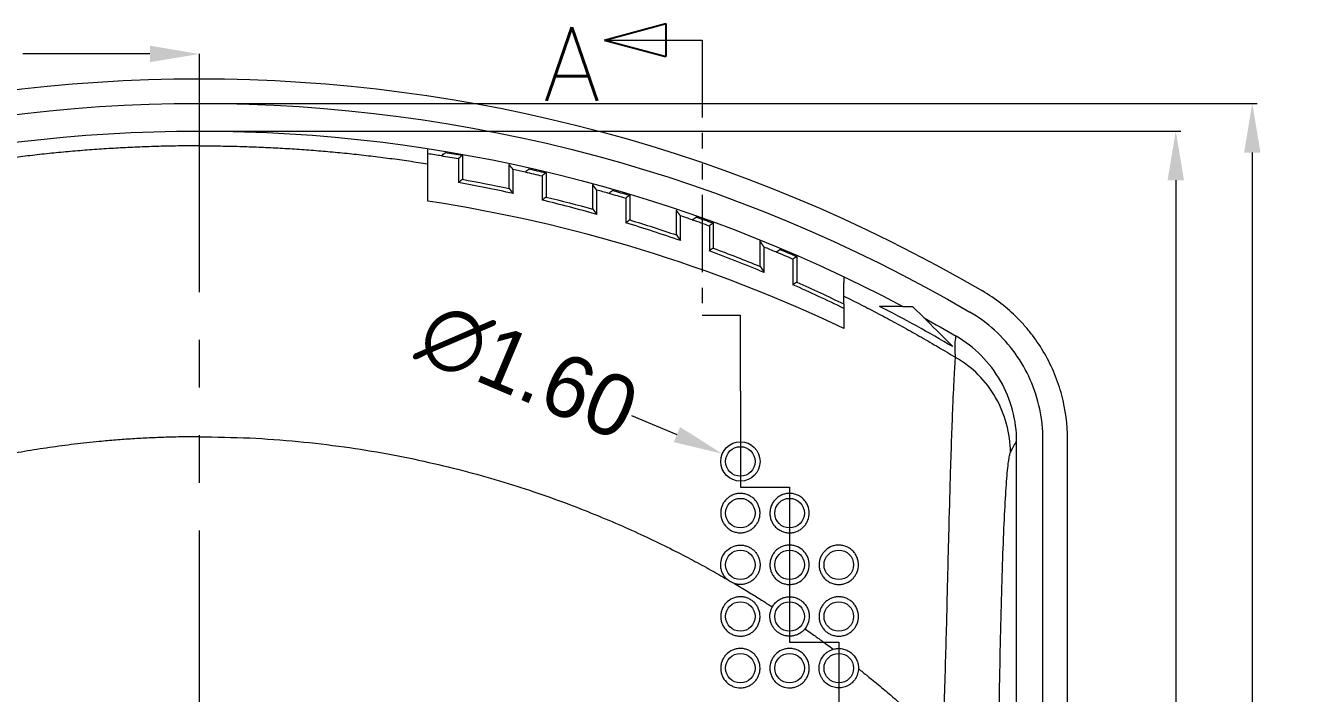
# Model space of a CAD drawing. Extents: x -222 to 335, y 201 to 414.
# Drawn here: x 124.4 to 175.9, y 342 to 369.2 of the extents above; entities that cross this region are included whole.
import ezdxf

# ---------------------------------------------------------------- set-up
doc = ezdxf.new("R2010")
doc.units = 0
doc.header["$MEASUREMENT"] = 0
doc.linetypes.add('PHANTOM', pattern=[2.5, 1.25, -0.25, 0.25, -0.25, 0.25, -0.25])
doc.layers.add('10', color=7, linetype='Continuous')
doc.layers.add('TOP', color=7, linetype='Continuous')
doc.styles.add('blockfont', font='simplex.shx', dxfattribs={"bigfont": 'bigfont'})
doc.dimstyles.get("Standard").update_dxf_attribs({"dimtxt": 0.18, "dimasz": 0.18, "dimexe": 0.18, "dimexo": 0.0625, "dimgap": 0.09, "dimtad": 0, "dimtih": 1, "dimtoh": 1, "dimdec": 4, "dimzin": 0, "dimdsep": 46, "dimtxsty": 'Standard', "dimcen": 0.09, "dimadec": 0, "dimazin": 0, "dimtfac": 1, "dimtdec": 4, "dimtofl": 0, "dimtmove": 0, "dimatfit": 3, "dimfxl": 0, "dimtolj": 1, "dimtzin": 0, "dimarcsym": 0})

# ---------------------------------------------------------------- blocks, each defined once
blk = doc.blocks.new('ASSORTED_DRAFT2')
at = {"color": 13}
for p, q in [((143.866, 374.998, 143.866), (146.366, 375.668)), ((146.366, 375.668), (146.366, 374.329)), ((143.866, 374.998, 143.866), (146.366, 374.329))]:
    blk.add_line(p, q, dxfattribs=at)
blk = doc.blocks.new('*D33')
at = {"color": 4, "linetype": 'Continuous', "lineweight": 9}
for p, q in [((106.673, 354.148), (106.673, 368.205)), ((108.673, 368.005), (113.848, 368.005)), ((129.423, 368.005), (124.248, 368.005))]:
    blk.add_line(p, q, dxfattribs=at)
for points in [[(108.673, 368.339), (108.673, 367.672), (106.673, 368.005)], [(129.423, 368.339), (129.423, 367.672), (131.423, 368.005)]]:
    blk.add_solid(points, dxfattribs=at)
at = {"layer": 'Defpoints', "color": 0, "linetype": 'Continuous', "lineweight": 9}
for p in [(131.423, 368.005), (131.423, 368.005), (106.673, 353.948)]:
    blk.add_point(p, dxfattribs=at)
at = {"color": 3, "linetype": 'Continuous', "lineweight": 9, "insert": (119.048, 368.005), "char_height": 2.5, "attachment_point": 5}
blk.add_mtext('\\A1;24.75', dxfattribs=at)
blk = doc.blocks.new('*D41')
at = {"color": 4, "linetype": 'Continuous', "lineweight": 9}
blk.add_line((149.002, 353.317), (150.844, 352.539), dxfattribs=at)
blk.add_solid([(150.974, 352.846), (150.714, 352.232), (152.686, 351.76)], dxfattribs=at)
at = {"layer": 'Defpoints', "color": 0, "linetype": 'Continuous', "lineweight": 9}
for p in [(152.686, 351.76), (154.16, 351.137)]:
    blk.add_point(p, dxfattribs=at)
at = {"color": 3, "linetype": 'Continuous', "lineweight": 9, "insert": (144.788, 355.099), "char_height": 2.5, "attachment_point": 5, "rotation": 337.0855}
blk.add_mtext('\\A1;∅1.60', dxfattribs=at)
blk = doc.blocks.new('*D44')
at = {"color": 4, "linetype": 'Continuous', "lineweight": 9}
for p, q in [((131.623, 364.874), (171.322, 364.874)), ((171.122, 362.874), (171.122, 315.074)), ((171.122, 256.457), (171.122, 304.257)), ((131.623, 254.457), (171.322, 254.457))]:
    blk.add_line(p, q, dxfattribs=at)
for points in [[(170.788, 362.874), (171.455, 362.874), (171.122, 364.874)], [(170.788, 256.457), (171.455, 256.457), (171.122, 254.457)]]:
    blk.add_solid(points, dxfattribs=at)
at = {"layer": 'Defpoints', "color": 0, "linetype": 'Continuous', "lineweight": 9}
for p in [(131.423, 364.874), (131.423, 254.457), (171.122, 254.457)]:
    blk.add_point(p, dxfattribs=at)
at = {"color": 3, "linetype": 'Continuous', "lineweight": 9, "insert": (171.122, 309.666), "char_height": 2.5, "attachment_point": 5, "rotation": 90}
blk.add_mtext('\\A1;110.42', dxfattribs=at)
blk = doc.blocks.new('*D45')
at = {"color": 4, "linetype": 'Continuous', "lineweight": 9}
for p, q in [((131.623, 365.998), (174.433, 365.998)), ((174.233, 363.998), (174.233, 315.107)), ((174.233, 255.398), (174.233, 304.29)), ((131.623, 253.398), (174.433, 253.398))]:
    blk.add_line(p, q, dxfattribs=at)
for points in [[(173.9, 363.998), (174.567, 363.998), (174.233, 365.998)], [(173.9, 255.398), (174.567, 255.398), (174.233, 253.398)]]:
    blk.add_solid(points, dxfattribs=at)
at = {"layer": 'Defpoints', "color": 0, "linetype": 'Continuous', "lineweight": 9}
for p in [(131.423, 365.998), (174.233, 365.998), (131.423, 253.398)]:
    blk.add_point(p, dxfattribs=at)
at = {"color": 3, "linetype": 'Continuous', "lineweight": 9, "insert": (174.233, 309.698), "char_height": 2.5, "attachment_point": 5, "rotation": 90}
blk.add_mtext('\\A1;112.60', dxfattribs=at)

msp = doc.modelspace()

# ---------------------------------------------------------------- linework, layer by layer
at = {"color": 7, "linetype": 'Continuous', "lineweight": 9}
msp.add_circle((153.423, 351.448), 0.8, dxfattribs=at)
at = {"layer": '10', "color": 1, "linetype": 'Continuous', "lineweight": 9}
for p, q in [((147.895, 368.567), (151.866, 368.567)), ((151.866, 357.389), (153.416, 357.389)), ((153.416, 357.389), (153.416, 354.31)), ((153.416, 354.31), (153.423, 354.31)), ((153.423, 354.31), (153.423, 350.398)), ((153.423, 350.398), (155.423, 350.398)), ((155.423, 350.398), (155.423, 344.098)), ((155.423, 344.098), (157.423, 344.098)), ((157.423, 344.098), (157.423, 337.349))]:
    msp.add_line(p, q, dxfattribs=at)
at = {"layer": '10', "color": 1, "linetype": 'PHANTOM', "lineweight": 9, "ltscale": 2.51562}
msp.add_line((151.866, 368.567), (151.866, 357.389), dxfattribs=at)
at = {"layer": '10', "color": 1, "linetype": 'PHANTOM', "lineweight": 9, "ltscale": 7.743802}
msp.add_line((131.423, 368.005), (131.423, 250.643), dxfattribs=at)
at = {"layer": '10', "color": 7, "linetype": 'Continuous', "lineweight": 9}
for p, q in [((141.961, 363.751), (141.961, 362.776)), ((142.123, 363.887), (142.123, 362.912)), ((144.023, 362.535), (144.023, 363.517)), ((144.185, 362.334), (144.185, 363.309)), ((145.361, 363.051), (145.361, 362.065)), ((145.523, 363.18), (145.523, 362.193)), ((147.423, 361.7), (147.423, 362.695)), ((147.585, 361.486), (147.585, 362.475)), ((148.923, 362.266), (148.923, 361.264)), ((148.761, 362.146), (148.761, 361.143)), ((150.823, 360.649), (150.823, 361.663)), ((150.985, 360.422), (150.985, 361.429)), ((152.161, 361.023), (152.161, 360.001)), ((152.323, 361.137), (152.323, 360.114)), ((154.223, 359.371), (154.223, 360.407)), ((154.385, 359.128), (154.385, 360.158)), ((155.561, 359.672), (155.561, 358.624)), ((155.723, 359.778), (155.723, 358.73)), ((157.623, 357.848), (157.623, 358.722)), ((160.025, 357.748), (160.423, 357.748)), ((160.423, 357.748), (160.894, 357.278)), ((164.653, 263.517), (164.653, 352.254)), ((165.723, 263.433), (165.723, 352.337)), ((166.723, 263.433), (166.723, 352.337))]:
    msp.add_line(p, q, dxfattribs=at)
for centre in [(153.423, 351.448), (153.423, 349.348), (155.423, 349.348), (153.423, 347.248), (155.423, 347.248), (157.423, 347.248), (153.423, 345.148), (155.423, 345.148), (157.423, 345.148), (153.423, 343.048), (155.423, 343.048), (157.423, 343.048)]:
    msp.add_circle(centre, 0.6, dxfattribs=at)
at = {"layer": '10', "color": 7, "linetype": 'Continuous', "lineweight": 9, "extrusion": (0, 0, -1)}
for radius, start, end in [(63.089, 59.69396, 120.30604), (62.089, 59.69396, 120.30604), (60.965, 62.02081, 117.97919), (60.763, 99.32574, 99.98695), (60.763, 102.59175, 103.26054), (59.965, 100.27875, 102.12952), (59.965, 103.59969, 105.47524), (60.763, 105.89995, 106.57887), (59.965, 106.96794, 108.87604), (60.763, 109.26355, 109.95552), (59.965, 110.39781, 112.34739), (60.763, 112.69773, 113.40613), (59.965, 113.90591, 115.9076), (60.965, 118.9078, 120.31835)]:
    msp.add_arc((-131.423, 303.909), radius, start, end, dxfattribs=at)
at = {"layer": '10', "color": 7, "linetype": 'Continuous', "lineweight": 9}
for radius, start, end in [(60.756, 80.67426, 81.19499), (60.909, 79.89177, 80.55047), (60.756, 77.40825, 77.87412), (60.909, 76.62505, 77.29099), (59.803, 77.6779, 79.85109), (60.756, 74.10005, 74.57231), (60.909, 73.31337, 73.98909), (59.803, 74.32022, 76.52266), (59.803, 70.90628, 73.14718), (60.756, 70.73645, 71.21705), (60.909, 69.9432, 70.63158), (60.756, 67.30227, 67.7935), (59.803, 67.42032, 69.71025), (60.909, 66.49894, 67.20334), (59.803, 64.01684, 66.19523), (60.529, 59.59215, 62.80857)]:
    msp.add_arc((131.423, 303.909), radius, start, end, dxfattribs=at)
for points, knots in [([(131.423, 364.273), (131.294, 364.272), (131.036, 364.272), (130.65, 364.268), (130.263, 364.262), (129.876, 364.253), (129.488, 364.241), (129.101, 364.227), (128.713, 364.211), (128.326, 364.192), (127.938, 364.17), (127.55, 364.146), (127.162, 364.12), (126.774, 364.09), (126.386, 364.059), (125.998, 364.024), (125.611, 363.987), (125.223, 363.948), (124.835, 363.906), (124.447, 363.861), (124.059, 363.814), (123.672, 363.764), (123.284, 363.712), (122.897, 363.657), (122.51, 363.599), (122.252, 363.559), (122.123, 363.538)], [0, 0, 0, 0, 0.041386, 0.082798, 0.124234, 0.165694, 0.20718, 0.24869, 0.290224, 0.331783, 0.373367, 0.414974, 0.456606, 0.498262, 0.539943, 0.581647, 0.623376, 0.665128, 0.706904, 0.748704, 0.790528, 0.832375, 0.874246, 0.91614, 0.958058, 1, 1, 1, 1]), ([(131.423, 364.273), (131.552, 364.272), (131.81, 364.272), (132.197, 364.268), (132.584, 364.262), (132.972, 364.253), (133.359, 364.241), (133.747, 364.227), (134.135, 364.211), (134.523, 364.192), (134.911, 364.17), (135.298, 364.146), (135.686, 364.119), (136.074, 364.09), (136.462, 364.058), (136.85, 364.024), (137.238, 363.987), (137.626, 363.948), (138.013, 363.906), (138.401, 363.861), (138.788, 363.814), (139.176, 363.764), (139.563, 363.712), (139.95, 363.657), (140.337, 363.599), (140.594, 363.559), (140.723, 363.538)], [0, 0, 0, 0, 0.041432, 0.082884, 0.124356, 0.165849, 0.207362, 0.248896, 0.29045, 0.332024, 0.373619, 0.415234, 0.45687, 0.498526, 0.540203, 0.5819, 0.623617, 0.665356, 0.707114, 0.748893, 0.790693, 0.832513, 0.874354, 0.916216, 0.958098, 1, 1, 1, 1]), ([(140.723, 363.538), (140.723, 363.562), (140.723, 363.609), (140.723, 363.676), (140.723, 363.74), (140.723, 363.802), (140.723, 363.861), (140.723, 363.918), (140.723, 363.972), (140.723, 364.023), (140.723, 364.072), (140.723, 364.118), (140.723, 364.146), (140.723, 364.161)], [0, 0, 0, 0, 0.090144, 0.18044, 0.27089, 0.361492, 0.452248, 0.543157, 0.634219, 0.725434, 0.816803, 0.908325, 1, 1, 1, 1]), ([(157.623, 358.957), (157.623, 358.943), (157.623, 358.916), (157.623, 358.871), (157.623, 358.824), (157.623, 358.775), (157.623, 358.74), (157.623, 358.722)], [0, 0, 0, 0, 0.200542, 0.400813, 0.600812, 0.800541, 1, 1, 1, 1]), ([(157.623, 358.169), (157.741, 358.111), (157.977, 357.994), (158.329, 357.816), (158.681, 357.635), (159.033, 357.452), (159.384, 357.266), (159.734, 357.077), (160.084, 356.885), (160.433, 356.691), (160.782, 356.494), (161.13, 356.294), (161.477, 356.091), (161.824, 355.886), (162.054, 355.747), (162.17, 355.678)], [0, 0, 0, 0, 0.075976, 0.15211, 0.228402, 0.304852, 0.381459, 0.458225, 0.535148, 0.612229, 0.689468, 0.766865, 0.844419, 0.922131, 1, 1, 1, 1]), ([(166.723, 352.337), (166.723, 352.951), (166.644, 353.551), (166.449, 354.285), (166.405, 354.43), (166.307, 354.72), (166.253, 354.864), (166.079, 355.286), (165.946, 355.558), (165.645, 356.083), (165.477, 356.335), (165.199, 356.7), (165.102, 356.819), (164.902, 357.049), (164.799, 357.16), (164.479, 357.482), (164.253, 357.682), (163.775, 358.052), (163.524, 358.222), (163.259, 358.377)], [0, 0, 0, 0, 0.25, 0.25, 0.3125, 0.3125, 0.375, 0.375, 0.5, 0.5, 0.625, 0.625, 0.6875, 0.6875, 0.75, 0.75, 0.875, 0.875, 1, 1, 1, 1]), ([(157.623, 357.714), (157.623, 357.695), (157.623, 357.657), (157.623, 357.596), (157.623, 357.532), (157.623, 357.467), (157.623, 357.398), (157.623, 357.327), (157.623, 357.254), (157.623, 357.178), (157.623, 357.1), (157.623, 357.019), (157.623, 356.936), (157.623, 356.878), (157.623, 356.85)], [0, 0, 0, 0, 0.083077, 0.166214, 0.249407, 0.332652, 0.415945, 0.499281, 0.582658, 0.66607, 0.749515, 0.832987, 0.916483, 1, 1, 1, 1]), ([(160.025, 357.748), (159.903, 357.748), (159.764, 357.748), (159.449, 357.748), (159.274, 357.748), (159.083, 357.748)], [0, 0, 0, 0, 0.5, 0.5, 1, 1, 1, 1]), ([(165.723, 352.337), (165.723, 352.751), (165.636, 353.587), (165.251, 354.781), (164.624, 355.874), (163.789, 356.808), (163.111, 357.305), (162.755, 357.513)], [0, 0, 0, 0, 0.199266, 0.400487, 0.599723, 0.80089, 1, 1, 1, 1]), ([(162.17, 355.678), (162.161, 355.802), (162.145, 356.051), (162.155, 356.338), (162.184, 356.47), (162.198, 356.536)], [0, 0, 0, 0, 0.32921, 0.662478, 1, 1, 1, 1]), ([(164.653, 352.254), (164.653, 352.689), (164.596, 353.114), (164.375, 353.946), (164.209, 354.351), (163.783, 355.095), (163.516, 355.444), (162.911, 356.053), (162.574, 356.317), (162.198, 356.536)], [0, 0, 0, 0, 0.25, 0.25, 0.5, 0.5, 0.75, 0.75, 1, 1, 1, 1]), ([(161.652, 340.024), (161.675, 340.588), (161.719, 341.702), (161.769, 343.309), (161.81, 344.83), (161.854, 346.701), (161.908, 348.84), (161.978, 351.446), (162.056, 353.581), (162.114, 354.842), (162.149, 355.35), (162.16, 355.565), (162.167, 355.642), (162.17, 355.678)], [0, 0, 0, 0, 0.074754, 0.147714, 0.218642, 0.287314, 0.418065, 0.546401, 0.734973, 0.869809, 0.936234, 0.970115, 1, 1, 1, 1]), ([(164.404, 351.811), (164.402, 352.592), (164.188, 353.369), (163.606, 354.381), (163.369, 354.693), (162.818, 355.242), (162.505, 355.48), (162.168, 355.675)], [0, 0, 0, 0, 0.5, 0.5, 0.75, 0.75, 1, 1, 1, 1]), ([(131.423, 352.45), (131.31, 352.45), (131.084, 352.45), (130.745, 352.445), (130.406, 352.439), (130.068, 352.429), (129.729, 352.417), (129.39, 352.402), (129.052, 352.385), (128.714, 352.364), (128.375, 352.341), (128.037, 352.316), (127.699, 352.287), (127.134, 352.235), (126.344, 352.15), (125.331, 352.015), (124.321, 351.856), (123.486, 351.705), (122.825, 351.572), (122.336, 351.468), (121.848, 351.359), (121.524, 351.281), (121.362, 351.242)], [0, 0, 0, 0, 0.033364, 0.066722, 0.100075, 0.133425, 0.166775, 0.200126, 0.233482, 0.266843, 0.300212, 0.333591, 0.366983, 0.400388, 0.501058, 0.601686, 0.70233, 0.803048, 0.852291, 0.901526, 0.95076, 1, 1, 1, 1]), ([(131.423, 352.45), (132.109, 352.441), (133.451, 352.422), (135.416, 352.276), (137.287, 352.057), (139.06, 351.77), (140.735, 351.428), (142.311, 351.042), (143.788, 350.622), (145.167, 350.177), (146.448, 349.716), (147.634, 349.249), (148.726, 348.782), (149.727, 348.322), (150.638, 347.877), (151.461, 347.451), (152.199, 347.052), (152.659, 346.788), (152.877, 346.664)], [0, 0, 0, 0, 0.091367, 0.178875, 0.262533, 0.342348, 0.418324, 0.490461, 0.55876, 0.623218, 0.683832, 0.740596, 0.793504, 0.842552, 0.887732, 0.929037, 0.966462, 1, 1, 1, 1]), ([(163.919, 339.307), (163.938, 340.966), (163.988, 344.139), (164.081, 347.45), (164.171, 349.506), (164.232, 350.502), (164.284, 351.103), (164.323, 351.451), (164.357, 351.654), (164.383, 351.762), (164.397, 351.797), (164.404, 351.811)], [0, 0, 0, 0, 0.249951, 0.499967, 0.624975, 0.749984, 0.812488, 0.874992, 0.937496, 0.968748, 1, 1, 1, 1]), ([(154.223, 349.348), (154.223, 349.249), (154.205, 349.153), (154.152, 349.016), (154.13, 348.971), (154.078, 348.887), (154.049, 348.847), (153.981, 348.773), (153.943, 348.738), (153.86, 348.677), (153.816, 348.65), (153.721, 348.604), (153.67, 348.586), (153.566, 348.559), (153.512, 348.551), (153.402, 348.547), (153.346, 348.55), (153.236, 348.569), (153.182, 348.584), (153.077, 348.625), (153.028, 348.651), (152.935, 348.712), (152.892, 348.747), (152.816, 348.825), (152.781, 348.868), (152.723, 348.958), (152.699, 349.005), (152.66, 349.102), (152.646, 349.153), (152.627, 349.253), (152.623, 349.304), (152.623, 349.405), (152.629, 349.455), (152.648, 349.552), (152.662, 349.6), (152.699, 349.693), (152.722, 349.736), (152.775, 349.82), (152.805, 349.859), (152.874, 349.932), (152.912, 349.966), (152.993, 350.025), (153.037, 350.051), (153.132, 350.096), (153.182, 350.113), (153.284, 350.138), (153.338, 350.146), (153.448, 350.15), (153.503, 350.146), (153.612, 350.128), (153.667, 350.112), (153.771, 350.071), (153.821, 350.045), (153.914, 349.983), (153.956, 349.948), (154.032, 349.87), (154.066, 349.828), (154.123, 349.739), (154.147, 349.692), (154.185, 349.596), (154.2, 349.548), (154.218, 349.449), (154.223, 349.398), (154.223, 349.348)], [0, 0, 0, 0, 0.0625, 0.0625, 0.09375, 0.09375, 0.125, 0.125, 0.15625, 0.15625, 0.1875, 0.1875, 0.21875, 0.21875, 0.25, 0.25, 0.28125, 0.28125, 0.3125, 0.3125, 0.34375, 0.34375, 0.375, 0.375, 0.40625, 0.40625, 0.4375, 0.4375, 0.46875, 0.46875, 0.5, 0.5, 0.53125, 0.53125, 0.5625, 0.5625, 0.59375, 0.59375, 0.625, 0.625, 0.65625, 0.65625, 0.6875, 0.6875, 0.71875, 0.71875, 0.75, 0.75, 0.78125, 0.78125, 0.8125, 0.8125, 0.84375, 0.84375, 0.875, 0.875, 0.90625, 0.90625, 0.9375, 0.9375, 0.96875, 0.96875, 1, 1, 1, 1]), ([(156.223, 349.348), (156.223, 349.25), (156.205, 349.156), (156.154, 349.02), (156.133, 348.976), (156.082, 348.893), (156.053, 348.853), (155.988, 348.78), (155.951, 348.745), (155.87, 348.683), (155.827, 348.656), (155.734, 348.61), (155.684, 348.59), (155.58, 348.562), (155.526, 348.553), (155.416, 348.547), (155.359, 348.549), (155.247, 348.566), (155.193, 348.58), (155.085, 348.621), (155.035, 348.647), (154.94, 348.708), (154.896, 348.744), (154.817, 348.823), (154.782, 348.866), (154.723, 348.957), (154.699, 349.005), (154.66, 349.103), (154.646, 349.153), (154.627, 349.254), (154.623, 349.304), (154.624, 349.405), (154.629, 349.455), (154.648, 349.551), (154.662, 349.598), (154.716, 349.735), (154.768, 349.818), (154.902, 349.963), (154.981, 350.023), (155.121, 350.091), (155.17, 350.109), (155.272, 350.136), (155.326, 350.144), (155.436, 350.15), (155.491, 350.148), (155.602, 350.13), (155.658, 350.115), (155.764, 350.074), (155.815, 350.048), (155.91, 349.986), (155.953, 349.95), (156.031, 349.871), (156.065, 349.828), (156.123, 349.739), (156.148, 349.691), (156.205, 349.548), (156.223, 349.447), (156.223, 349.348)], [0, 0, 0, 0, 0.0625, 0.0625, 0.09375, 0.09375, 0.125, 0.125, 0.15625, 0.15625, 0.1875, 0.1875, 0.21875, 0.21875, 0.25, 0.25, 0.28125, 0.28125, 0.3125, 0.3125, 0.34375, 0.34375, 0.375, 0.375, 0.40625, 0.40625, 0.4375, 0.4375, 0.46875, 0.46875, 0.5, 0.5, 0.53125, 0.53125, 0.5625, 0.5625, 0.625, 0.625, 0.6875, 0.6875, 0.71875, 0.71875, 0.75, 0.75, 0.78125, 0.78125, 0.8125, 0.8125, 0.84375, 0.84375, 0.875, 0.875, 0.90625, 0.90625, 0.9375, 0.9375, 1, 1, 1, 1]), ([(152.876, 346.664), (152.84, 346.698), (152.807, 346.736), (152.748, 346.816), (152.723, 346.858), (152.681, 346.947), (152.664, 346.993), (152.638, 347.086), (152.63, 347.133), (152.618, 347.277), (152.627, 347.371), (152.678, 347.555), (152.719, 347.639), (152.83, 347.794), (152.898, 347.86), (153.059, 347.968), (153.148, 348.006), (153.294, 348.04), (153.343, 348.046), (153.443, 348.05), (153.493, 348.047), (153.594, 348.032), (153.643, 348.019), (153.738, 347.986), (153.785, 347.964), (153.872, 347.913), (153.912, 347.883), (153.988, 347.817), (154.022, 347.781), (154.083, 347.704), (154.109, 347.662), (154.155, 347.576), (154.173, 347.532), (154.215, 347.395), (154.227, 347.299), (154.219, 347.158), (154.213, 347.112), (154.192, 347.021), (154.177, 346.976), (154.14, 346.89), (154.117, 346.848), (154.066, 346.77), (154.036, 346.732), (153.97, 346.662), (153.934, 346.631), (153.856, 346.574), (153.814, 346.549), (153.725, 346.506), (153.679, 346.489), (153.583, 346.463), (153.533, 346.454), (153.433, 346.447), (153.383, 346.448), (153.282, 346.459), (153.232, 346.47), (153.184, 346.485)], [0, 0, 0, 0, 0.03125, 0.03125, 0.0625, 0.0625, 0.09375, 0.09375, 0.125, 0.125, 0.1875, 0.1875, 0.25, 0.25, 0.3125, 0.3125, 0.375, 0.375, 0.40625, 0.40625, 0.4375, 0.4375, 0.46875, 0.46875, 0.5, 0.5, 0.53125, 0.53125, 0.5625, 0.5625, 0.59375, 0.59375, 0.625, 0.625, 0.6875, 0.6875, 0.71875, 0.71875, 0.75, 0.75, 0.78125, 0.78125, 0.8125, 0.8125, 0.84375, 0.84375, 0.875, 0.875, 0.90625, 0.90625, 0.9375, 0.9375, 0.96875, 0.96875, 1, 1, 1, 1]), ([(156.223, 347.248), (156.223, 347.148), (156.205, 347.05), (156.132, 346.864), (156.079, 346.779), (155.939, 346.629), (155.857, 346.568), (155.712, 346.501), (155.662, 346.483), (155.559, 346.458), (155.504, 346.451), (155.395, 346.447), (155.341, 346.451), (155.233, 346.469), (155.179, 346.485), (155.077, 346.525), (155.028, 346.551), (154.936, 346.612), (154.894, 346.646), (154.817, 346.723), (154.783, 346.766), (154.725, 346.855), (154.7, 346.902), (154.661, 347), (154.646, 347.05), (154.627, 347.151), (154.623, 347.203), (154.623, 347.305), (154.629, 347.355), (154.648, 347.454), (154.663, 347.502), (154.7, 347.595), (154.723, 347.639), (154.778, 347.724), (154.809, 347.764), (154.878, 347.836), (154.916, 347.87), (154.999, 347.929), (155.045, 347.955), (155.139, 347.998), (155.188, 348.015), (155.291, 348.039), (155.345, 348.046), (155.453, 348.05), (155.507, 348.046), (155.616, 348.027), (155.669, 348.012), (155.771, 347.971), (155.82, 347.945), (155.912, 347.884), (155.954, 347.85), (156.03, 347.772), (156.064, 347.731), (156.122, 347.642), (156.146, 347.595), (156.204, 347.451), (156.223, 347.349), (156.223, 347.248)], [0, 0, 0, 0, 0.0625, 0.0625, 0.125, 0.125, 0.1875, 0.1875, 0.21875, 0.21875, 0.25, 0.25, 0.28125, 0.28125, 0.3125, 0.3125, 0.34375, 0.34375, 0.375, 0.375, 0.40625, 0.40625, 0.4375, 0.4375, 0.46875, 0.46875, 0.5, 0.5, 0.53125, 0.53125, 0.5625, 0.5625, 0.59375, 0.59375, 0.625, 0.625, 0.65625, 0.65625, 0.6875, 0.6875, 0.71875, 0.71875, 0.75, 0.75, 0.78125, 0.78125, 0.8125, 0.8125, 0.84375, 0.84375, 0.875, 0.875, 0.90625, 0.90625, 0.9375, 0.9375, 1, 1, 1, 1]), ([(158.223, 347.248), (158.223, 347.148), (158.205, 347.053), (158.153, 346.916), (158.13, 346.872), (158.079, 346.788), (158.049, 346.748), (157.983, 346.674), (157.945, 346.64), (157.864, 346.579), (157.82, 346.552), (157.727, 346.506), (157.676, 346.488), (157.573, 346.461), (157.52, 346.452), (157.411, 346.447), (157.354, 346.449), (157.245, 346.467), (157.191, 346.481), (157.085, 346.521), (157.035, 346.546), (156.942, 346.607), (156.898, 346.643), (156.82, 346.72), (156.785, 346.763), (156.725, 346.854), (156.701, 346.901), (156.661, 346.999), (156.646, 347.05), (156.627, 347.151), (156.623, 347.202), (156.624, 347.355), (156.643, 347.454), (156.699, 347.592), (156.722, 347.636), (156.774, 347.719), (156.805, 347.758), (156.907, 347.868), (156.988, 347.928), (157.128, 347.994), (157.177, 348.012), (157.279, 348.037), (157.332, 348.045), (157.441, 348.05), (157.495, 348.047), (157.604, 348.03), (157.659, 348.015), (157.764, 347.975), (157.813, 347.949), (157.908, 347.887), (157.951, 347.852), (158.028, 347.775), (158.063, 347.732), (158.122, 347.642), (158.146, 347.595), (158.185, 347.498), (158.199, 347.449), (158.218, 347.349), (158.223, 347.298), (158.223, 347.248)], [0, 0, 0, 0, 0.0625, 0.0625, 0.09375, 0.09375, 0.125, 0.125, 0.15625, 0.15625, 0.1875, 0.1875, 0.21875, 0.21875, 0.25, 0.25, 0.28125, 0.28125, 0.3125, 0.3125, 0.34375, 0.34375, 0.375, 0.375, 0.40625, 0.40625, 0.4375, 0.4375, 0.46875, 0.46875, 0.5, 0.5, 0.5625, 0.5625, 0.59375, 0.59375, 0.625, 0.625, 0.6875, 0.6875, 0.71875, 0.71875, 0.75, 0.75, 0.78125, 0.78125, 0.8125, 0.8125, 0.84375, 0.84375, 0.875, 0.875, 0.90625, 0.90625, 0.9375, 0.9375, 0.96875, 0.96875, 1, 1, 1, 1]), ([(153.183, 346.485), (153.126, 346.503), (153.071, 346.527), (152.968, 346.588), (152.92, 346.623), (152.877, 346.664)], [0, 0, 0, 0, 0.5, 0.5, 1, 1, 1, 1]), ([(153.183, 346.485), (153.277, 346.43), (153.458, 346.323), (153.718, 346.166), (153.958, 346.019), (154.178, 345.882), (154.377, 345.757), (154.557, 345.643), (154.67, 345.57), (154.723, 345.536)], [0, 0, 0, 0, 0.18054, 0.348531, 0.503964, 0.646834, 0.777134, 0.894857, 1, 1, 1, 1]), ([(154.223, 345.148), (154.223, 345.097), (154.218, 345.046), (154.199, 344.947), (154.184, 344.897), (154.146, 344.802), (154.123, 344.757), (154.067, 344.671), (154.035, 344.631), (153.963, 344.556), (153.924, 344.523), (153.839, 344.463), (153.793, 344.437), (153.697, 344.395), (153.647, 344.379), (153.543, 344.356), (153.489, 344.349), (153.383, 344.348), (153.329, 344.352), (153.222, 344.372), (153.171, 344.387), (153.072, 344.428), (153.023, 344.453), (152.934, 344.513), (152.893, 344.547), (152.818, 344.622), (152.784, 344.664), (152.727, 344.751), (152.702, 344.798), (152.663, 344.895), (152.648, 344.944), (152.628, 345.045), (152.623, 345.097), (152.623, 345.199), (152.628, 345.25), (152.647, 345.35), (152.662, 345.4), (152.7, 345.494), (152.723, 345.539), (152.779, 345.626), (152.811, 345.666), (152.918, 345.777), (153.005, 345.838), (153.148, 345.902), (153.199, 345.918), (153.303, 345.941), (153.356, 345.947), (153.463, 345.949), (153.517, 345.945), (153.623, 345.925), (153.674, 345.91), (153.775, 345.869), (153.822, 345.844), (153.911, 345.785), (153.953, 345.75), (154.028, 345.675), (154.061, 345.634), (154.119, 345.546), (154.144, 345.499), (154.203, 345.355), (154.223, 345.252), (154.223, 345.148)], [0, 0, 0, 0, 0.03125, 0.03125, 0.0625, 0.0625, 0.09375, 0.09375, 0.125, 0.125, 0.15625, 0.15625, 0.1875, 0.1875, 0.21875, 0.21875, 0.25, 0.25, 0.28125, 0.28125, 0.3125, 0.3125, 0.34375, 0.34375, 0.375, 0.375, 0.40625, 0.40625, 0.4375, 0.4375, 0.46875, 0.46875, 0.5, 0.5, 0.53125, 0.53125, 0.5625, 0.5625, 0.59375, 0.59375, 0.625, 0.625, 0.6875, 0.6875, 0.71875, 0.71875, 0.75, 0.75, 0.78125, 0.78125, 0.8125, 0.8125, 0.84375, 0.84375, 0.875, 0.875, 0.90625, 0.90625, 0.9375, 0.9375, 1, 1, 1, 1]), ([(154.723, 345.536), (154.749, 345.583), (154.78, 345.627), (154.851, 345.71), (154.89, 345.748), (154.976, 345.814), (155.024, 345.844), (155.123, 345.892), (155.175, 345.911), (155.283, 345.938), (155.34, 345.946), (155.453, 345.95), (155.509, 345.946), (155.622, 345.925), (155.677, 345.909), (155.782, 345.866), (155.833, 345.838), (155.926, 345.773), (155.969, 345.736), (156.046, 345.654), (156.08, 345.609), (156.137, 345.514), (156.16, 345.464), (156.196, 345.36), (156.209, 345.308), (156.23, 345.146), (156.223, 345.038), (156.179, 344.882), (156.16, 344.832), (156.111, 344.736), (156.081, 344.69), (156.047, 344.647)], [0, 0, 0, 0, 0.0625, 0.0625, 0.125, 0.125, 0.1875, 0.1875, 0.25, 0.25, 0.3125, 0.3125, 0.375, 0.375, 0.4375, 0.4375, 0.5, 0.5, 0.5625, 0.5625, 0.625, 0.625, 0.6875, 0.6875, 0.75, 0.75, 0.875, 0.875, 0.9375, 0.9375, 1, 1, 1, 1]), ([(158.223, 345.148), (158.223, 345.047), (158.204, 344.948), (158.148, 344.807), (158.126, 344.763), (158.072, 344.678), (158.041, 344.638), (157.971, 344.563), (157.932, 344.529), (157.849, 344.469), (157.803, 344.443), (157.707, 344.399), (157.658, 344.382), (157.554, 344.357), (157.5, 344.35), (157.392, 344.347), (157.338, 344.351), (157.231, 344.37), (157.178, 344.385), (157.077, 344.425), (157.028, 344.451), (156.937, 344.511), (156.895, 344.545), (156.819, 344.621), (156.785, 344.663), (156.726, 344.752), (156.701, 344.799), (156.662, 344.897), (156.647, 344.947), (156.628, 345.049), (156.623, 345.101), (156.623, 345.204), (156.628, 345.254), (156.648, 345.354), (156.663, 345.403), (156.701, 345.497), (156.724, 345.541), (156.779, 345.626), (156.811, 345.666), (156.881, 345.739), (156.92, 345.772), (157.004, 345.832), (157.049, 345.857), (157.143, 345.9), (157.193, 345.916), (157.296, 345.94), (157.349, 345.947), (157.456, 345.95), (157.51, 345.946), (157.618, 345.926), (157.67, 345.911), (157.771, 345.871), (157.82, 345.845), (157.91, 345.785), (157.952, 345.751), (158.029, 345.674), (158.062, 345.632), (158.12, 345.544), (158.145, 345.497), (158.203, 345.353), (158.223, 345.25), (158.223, 345.148)], [0, 0, 0, 0, 0.0625, 0.0625, 0.09375, 0.09375, 0.125, 0.125, 0.15625, 0.15625, 0.1875, 0.1875, 0.21875, 0.21875, 0.25, 0.25, 0.28125, 0.28125, 0.3125, 0.3125, 0.34375, 0.34375, 0.375, 0.375, 0.40625, 0.40625, 0.4375, 0.4375, 0.46875, 0.46875, 0.5, 0.5, 0.53125, 0.53125, 0.5625, 0.5625, 0.59375, 0.59375, 0.625, 0.625, 0.65625, 0.65625, 0.6875, 0.6875, 0.71875, 0.71875, 0.75, 0.75, 0.78125, 0.78125, 0.8125, 0.8125, 0.84375, 0.84375, 0.875, 0.875, 0.90625, 0.90625, 0.9375, 0.9375, 1, 1, 1, 1]), ([(156.047, 344.647), (156.016, 344.609), (155.982, 344.574), (155.909, 344.511), (155.869, 344.482), (155.783, 344.432), (155.738, 344.411), (155.645, 344.378), (155.596, 344.366), (155.496, 344.35), (155.446, 344.347), (155.345, 344.351), (155.294, 344.357), (155.195, 344.38), (155.147, 344.396), (155.054, 344.437), (155.009, 344.462), (154.926, 344.52), (154.887, 344.552), (154.817, 344.624), (154.785, 344.663), (154.73, 344.746), (154.706, 344.79), (154.668, 344.881), (154.653, 344.927), (154.632, 345.022), (154.625, 345.071), (154.622, 345.168), (154.624, 345.216), (154.638, 345.311), (154.65, 345.359), (154.68, 345.45), (154.7, 345.494), (154.723, 345.536)], [0, 0, 0, 0, 0.0625, 0.0625, 0.125, 0.125, 0.1875, 0.1875, 0.25, 0.25, 0.3125, 0.3125, 0.375, 0.375, 0.4375, 0.4375, 0.5, 0.5, 0.5625, 0.5625, 0.625, 0.625, 0.6875, 0.6875, 0.75, 0.75, 0.8125, 0.8125, 0.875, 0.875, 0.9375, 0.9375, 1, 1, 1, 1]), ([(156.047, 344.647), (156.135, 344.585), (156.29, 344.477), (156.487, 344.336), (156.617, 344.243), (156.764, 344.137), (156.951, 344), (157.116, 343.878), (157.198, 343.816)], [0, 0, 0, 0, 0.228392, 0.398859, 0.511374, 0.565921, 0.782941, 1, 1, 1, 1]), ([(154.223, 343.048), (154.223, 342.997), (154.218, 342.946), (154.199, 342.846), (154.184, 342.797), (154.146, 342.702), (154.122, 342.656), (154.067, 342.571), (154.034, 342.53), (153.963, 342.455), (153.923, 342.422), (153.838, 342.363), (153.792, 342.337), (153.696, 342.295), (153.646, 342.278), (153.542, 342.256), (153.488, 342.249), (153.329, 342.247), (153.22, 342.267), (153.072, 342.328), (153.024, 342.353), (152.935, 342.413), (152.894, 342.446), (152.781, 342.56), (152.722, 342.649), (152.663, 342.794), (152.648, 342.844), (152.628, 342.945), (152.623, 342.997), (152.623, 343.099), (152.628, 343.15), (152.647, 343.251), (152.662, 343.3), (152.7, 343.395), (152.723, 343.44), (152.779, 343.526), (152.812, 343.567), (152.918, 343.678), (153.006, 343.739), (153.149, 343.802), (153.2, 343.819), (153.304, 343.841), (153.357, 343.847), (153.463, 343.849), (153.518, 343.845), (153.623, 343.825), (153.674, 343.81), (153.774, 343.769), (153.822, 343.744), (153.911, 343.685), (153.953, 343.65), (154.028, 343.575), (154.061, 343.534), (154.119, 343.446), (154.144, 343.4), (154.203, 343.255), (154.223, 343.152), (154.223, 343.048)], [0, 0, 0, 0, 0.03125, 0.03125, 0.0625, 0.0625, 0.09375, 0.09375, 0.125, 0.125, 0.15625, 0.15625, 0.1875, 0.1875, 0.21875, 0.21875, 0.25, 0.25, 0.3125, 0.3125, 0.34375, 0.34375, 0.375, 0.375, 0.4375, 0.4375, 0.46875, 0.46875, 0.5, 0.5, 0.53125, 0.53125, 0.5625, 0.5625, 0.59375, 0.59375, 0.625, 0.625, 0.6875, 0.6875, 0.71875, 0.71875, 0.75, 0.75, 0.78125, 0.78125, 0.8125, 0.8125, 0.84375, 0.84375, 0.875, 0.875, 0.90625, 0.90625, 0.9375, 0.9375, 1, 1, 1, 1]), ([(156.223, 343.048), (156.223, 342.997), (156.218, 342.946), (156.199, 342.846), (156.184, 342.797), (156.146, 342.702), (156.122, 342.656), (156.067, 342.571), (156.035, 342.53), (155.963, 342.456), (155.924, 342.422), (155.839, 342.363), (155.792, 342.337), (155.697, 342.295), (155.647, 342.278), (155.543, 342.256), (155.489, 342.249), (155.33, 342.247), (155.221, 342.267), (155.073, 342.327), (155.024, 342.353), (154.935, 342.412), (154.894, 342.446), (154.819, 342.521), (154.785, 342.563), (154.727, 342.65), (154.702, 342.697), (154.663, 342.794), (154.648, 342.844), (154.628, 342.945), (154.623, 342.997), (154.623, 343.099), (154.628, 343.15), (154.647, 343.251), (154.662, 343.3), (154.7, 343.395), (154.723, 343.44), (154.779, 343.526), (154.811, 343.567), (154.918, 343.677), (155.005, 343.739), (155.149, 343.802), (155.199, 343.818), (155.303, 343.841), (155.356, 343.847), (155.462, 343.849), (155.517, 343.845), (155.622, 343.825), (155.673, 343.81), (155.774, 343.77), (155.821, 343.744), (155.91, 343.685), (155.952, 343.651), (156.027, 343.576), (156.061, 343.535), (156.119, 343.447), (156.144, 343.4), (156.203, 343.256), (156.223, 343.152), (156.223, 343.048)], [0, 0, 0, 0, 0.03125, 0.03125, 0.0625, 0.0625, 0.09375, 0.09375, 0.125, 0.125, 0.15625, 0.15625, 0.1875, 0.1875, 0.21875, 0.21875, 0.25, 0.25, 0.3125, 0.3125, 0.34375, 0.34375, 0.375, 0.375, 0.40625, 0.40625, 0.4375, 0.4375, 0.46875, 0.46875, 0.5, 0.5, 0.53125, 0.53125, 0.5625, 0.5625, 0.59375, 0.59375, 0.625, 0.625, 0.6875, 0.6875, 0.71875, 0.71875, 0.75, 0.75, 0.78125, 0.78125, 0.8125, 0.8125, 0.84375, 0.84375, 0.875, 0.875, 0.90625, 0.90625, 0.9375, 0.9375, 1, 1, 1, 1]), ([(158.223, 343.03), (158.221, 342.957), (158.21, 342.887), (158.179, 342.783), (158.166, 342.749), (158.136, 342.684), (158.119, 342.652), (158.062, 342.561), (158.014, 342.505), (157.934, 342.432), (157.905, 342.409), (157.845, 342.368), (157.813, 342.349), (157.714, 342.299), (157.644, 342.276), (157.533, 342.255), (157.496, 342.251), (157.421, 342.248), (157.383, 342.249), (157.308, 342.256), (157.27, 342.262), (157.197, 342.28), (157.161, 342.292), (157.056, 342.334), (156.989, 342.372), (156.871, 342.465), (156.818, 342.52), (156.753, 342.61), (156.733, 342.642), (156.699, 342.707), (156.683, 342.741), (156.646, 342.845), (156.631, 342.917), (156.62, 343.062), (156.624, 343.134), (156.646, 343.24), (156.655, 343.275), (156.678, 343.343), (156.692, 343.376), (156.741, 343.472), (156.782, 343.533), (156.855, 343.613), (156.881, 343.638), (156.937, 343.685), (156.966, 343.706), (157.06, 343.765), (157.127, 343.795), (157.198, 343.816)], [0, 0, 0, 0, 0.0625, 0.0625, 0.09375, 0.09375, 0.125, 0.125, 0.1875, 0.1875, 0.21875, 0.21875, 0.25, 0.25, 0.3125, 0.3125, 0.34375, 0.34375, 0.375, 0.375, 0.40625, 0.40625, 0.4375, 0.4375, 0.5, 0.5, 0.5625, 0.5625, 0.59375, 0.59375, 0.625, 0.625, 0.6875, 0.6875, 0.75, 0.75, 0.78125, 0.78125, 0.8125, 0.8125, 0.875, 0.875, 0.90625, 0.90625, 0.9375, 0.9375, 1, 1, 1, 1]), ([(157.198, 343.816), (157.258, 343.834), (157.321, 343.844), (157.447, 343.851), (157.51, 343.846), (157.635, 343.822), (157.696, 343.803), (157.812, 343.751), (157.867, 343.717), (157.966, 343.639), (158.011, 343.594), (158.089, 343.496), (158.122, 343.443), (158.174, 343.33), (158.194, 343.272), (158.219, 343.152), (158.224, 343.091), (158.223, 343.03)], [0, 0, 0, 0, 0.125, 0.125, 0.25, 0.25, 0.375, 0.375, 0.5, 0.5, 0.625, 0.625, 0.75, 0.75, 0.875, 0.875, 1, 1, 1, 1]), ([(158.223, 343.03), (158.281, 342.983), (158.406, 342.884), (158.603, 342.725), (158.928, 342.461), (159.323, 342.132), (159.778, 341.742), (160.232, 341.344), (160.677, 340.943), (161.088, 340.562), (161.397, 340.27), (161.575, 340.098), (161.652, 340.024)], [0, 0, 0, 0, 0.049165, 0.104692, 0.166583, 0.324021, 0.443143, 0.5608, 0.720928, 0.8368, 0.929828, 1, 1, 1, 1])]:
    msp.add_open_spline(points, degree=3, knots=knots, dxfattribs=at)
for points, degree in [([(141.269, 363.862), (141.321, 363.905), (141.372, 363.948), (141.423, 363.992)], 3), ([(142.114, 363.88), (142.063, 363.837), (142.012, 363.794), (141.961, 363.751)], 3), ([(140.723, 362.023), (140.723, 362.807), (140.723, 363.313), (140.723, 363.538)], 3), ([(144.185, 363.309), (144.132, 363.375), (144.078, 363.441), (144.025, 363.507)], 3), ([(144.669, 363.203), (144.721, 363.244), (144.772, 363.285), (144.823, 363.326)], 3), ([(142.123, 362.912), (142.069, 362.867), (142.015, 362.821), (141.961, 362.776)], 3), ([(145.514, 363.173), (145.463, 363.133), (145.412, 363.092), (145.361, 363.051)], 3), ([(147.585, 362.475), (147.532, 362.546), (147.478, 362.616), (147.425, 362.686)], 3), ([(144.023, 362.535), (144.077, 362.468), (144.131, 362.401), (144.185, 362.334)], 3), ([(145.523, 362.193), (145.469, 362.15), (145.415, 362.108), (145.361, 362.065)], 3), ([(148.069, 362.34), (148.121, 362.378), (148.172, 362.417), (148.223, 362.456)], 3), ([(148.914, 362.26), (148.863, 362.222), (148.812, 362.184), (148.761, 362.146)], 3), ([(148.914, 362.253), (148.921, 362.258)], 1), ([(157.623, 356.85), (152.245, 359.408), (146.609, 361.124), (140.723, 362.023)], 3), ([(147.423, 361.7), (147.477, 361.629), (147.531, 361.558), (147.585, 361.486)], 3), ([(148.923, 361.264), (148.869, 361.224), (148.815, 361.184), (148.761, 361.143)], 3), ([(150.985, 361.429), (150.905, 361.541), (150.825, 361.653)], 2), ([(151.469, 361.262), (151.521, 361.299), (151.572, 361.335), (151.623, 361.371)], 3), ([(150.823, 360.649), (150.877, 360.574), (150.931, 360.498), (150.985, 360.422)], 3), ([(152.314, 361.131), (152.263, 361.095), (152.212, 361.059), (152.161, 361.023)], 3), ([(152.323, 360.114), (152.269, 360.076), (152.215, 360.039), (152.161, 360.001)], 3), ([(154.385, 360.158), (154.305, 360.278), (154.225, 360.397)], 2), ([(154.869, 359.958), (154.921, 359.992), (154.972, 360.026), (155.023, 360.06)], 3), ([(155.714, 359.772), (155.663, 359.739), (155.612, 359.705), (155.561, 359.672)], 3), ([(154.223, 359.371), (154.277, 359.29), (154.331, 359.209), (154.385, 359.128)], 3), ([(155.723, 358.73), (155.669, 358.695), (155.615, 358.659), (155.561, 358.624)], 3), ([(157.623, 357.847), (157.623, 357.803), (157.623, 357.758), (157.623, 357.714)], 3), ([(162.06, 356.112), (161.576, 356.596), (161.191, 356.98), (160.894, 357.278)], 3), ([(164.404, 351.811), (164.487, 351.996), (164.57, 352.145), (164.653, 352.254)], 3)]:
    msp.add_open_spline(points, degree=degree, dxfattribs=at)

# ---------------------------------------------------------------- block references
at = {"layer": 'TOP', "color": 1, "linetype": 'Continuous', "lineweight": 9}
msp.add_blockref('ASSORTED_DRAFT2', (4.029, -6.431), dxfattribs=at)

# ---------------------------------------------------------------- texts
at = {"layer": 'TOP', "color": 1, "linetype": 'Continuous', "lineweight": 9, "insert": (145.413, 366.099), "char_height": 3, "attachment_point": 7, "line_spacing_factor": 0.903614, "style": 'blockfont'}
msp.add_mtext('\\W01.000;A', dxfattribs=at)

# ---------------------------------------------------------------- dimensions: what is measured, and where the dimension line sits
at = {"color": 7, "linetype": 'Continuous', "lineweight": 9}
dim = msp.add_linear_dim(base=(131.423, 368.005), p1=(106.673, 353.948), p2=(131.423, 368.005), dimstyle='Standard', override={"dimtxt": 2.5, "dimasz": 2, "dimexe": 0.2, "dimexo": 0.2, "dimgap": 0.2, "dimtih": 0, "dimtoh": 0, "dimdec": 2, "dimdsep": 0, "dimcen": 0, "dimclrd": 4, "dimclre": 4, "dimclrt": 3, "dimadec": 1, "dimtdec": 2, "dimlwd": 9, "dimlwe": 9}, dxfattribs=at)
dim.commit()
dim.dimension.update_dxf_attribs({"geometry": '*D33', "text_midpoint": (119.048, 368.005)})
for base, p1, p2, picture, middle in [((174.233, 365.998), (131.423, 253.398), (131.423, 365.998), '*D45', (174.233, 309.698)), ((171.122, 254.457), (131.423, 364.874), (131.423, 254.457), '*D44', (171.122, 309.666))]:
    dim = msp.add_linear_dim(base=base, p1=p1, p2=p2, angle=90, dimstyle='Standard', override={"dimtxt": 2.5, "dimasz": 2, "dimexe": 0.2, "dimexo": 0.2, "dimgap": 0.2, "dimtih": 0, "dimtoh": 0, "dimdec": 2, "dimdsep": 0, "dimcen": 0, "dimclrd": 4, "dimclre": 4, "dimclrt": 3, "dimadec": 1, "dimtdec": 2, "dimlwd": 9, "dimlwe": 9}, dxfattribs=at)
    dim.commit()
    dim.dimension.update_dxf_attribs({"geometry": picture, "text_midpoint": middle})
dim = msp.add_diameter_dim_2p(p1=(154.16, 351.137), p2=(152.686, 351.76), dimstyle='Standard', override={"dimtxt": 2.5, "dimasz": 2, "dimexe": 0.2, "dimexo": 0.2, "dimgap": 0.2, "dimtih": 0, "dimtoh": 0, "dimdec": 2, "dimdsep": 0, "dimcen": 0, "dimclrd": 4, "dimclre": 4, "dimclrt": 3, "dimadec": 1, "dimtdec": 2, "dimlwd": 9, "dimlwe": 9}, dxfattribs=at)
dim.commit()
dim.dimension.update_dxf_attribs({"geometry": '*D41', "text_midpoint": (144.788, 355.099)})

doc.saveas('drawing.dxf')
